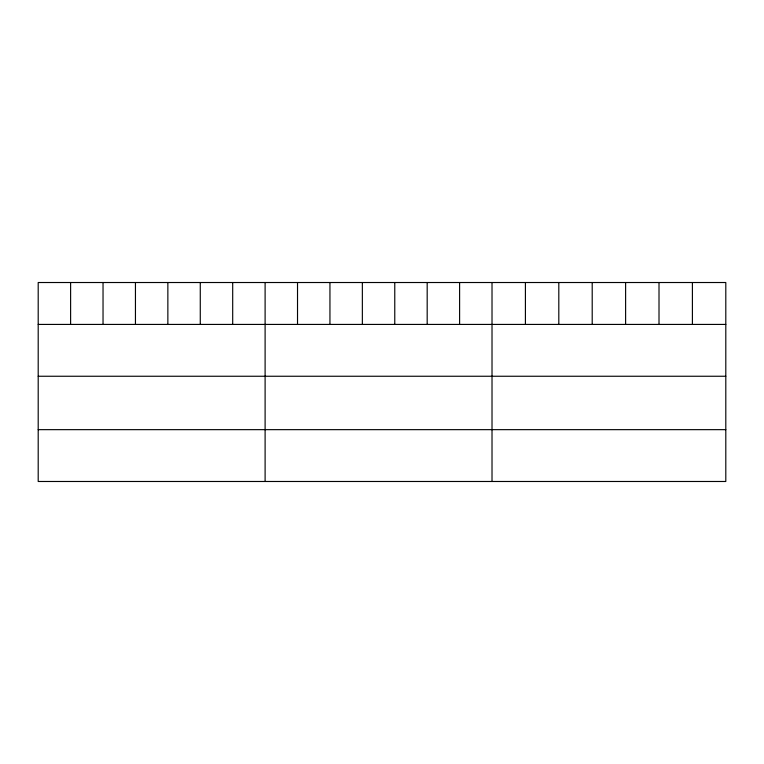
<?xml version="1.0" encoding="UTF-8"?>
<svg xmlns="http://www.w3.org/2000/svg" width="764" height="764" viewBox="0 0 764 764"><rect width="100%" height="100%" fill="white"/><g stroke="black" fill="none" stroke-linecap="round" stroke-linejoin="round"><path stroke-width="1.15" d="M725.8 324.423L725.8 481.482L38.2 481.482L38.2 282.518L725.8 282.518L725.8 324.423L38.2 324.423M38.2 376.251L725.8 376.251M38.2 429.654L725.8 429.654M692.404 282.518L692.404 324.423M659.007 282.518L659.007 324.423M625.611 282.518L625.611 324.423M592.205 282.518L592.205 324.423M558.809 282.518L558.809 324.423M525.412 282.518L525.412 324.423M492.016 282.518L492.016 481.482M459.603 282.518L459.603 324.423M427.181 282.518L427.181 324.423M394.768 282.518L394.768 324.423M362.356 282.518L362.356 324.423M329.943 282.518L329.943 324.423M297.521 282.518L297.521 324.423M265.108 282.518L265.108 481.482M232.695 282.518L232.695 324.423M200.273 282.518L200.273 324.423M167.86 282.518L167.86 324.423M135.448 282.518L135.448 324.423M103.035 282.518L103.035 324.423M70.613 282.518L70.613 324.423"/></g></svg>
